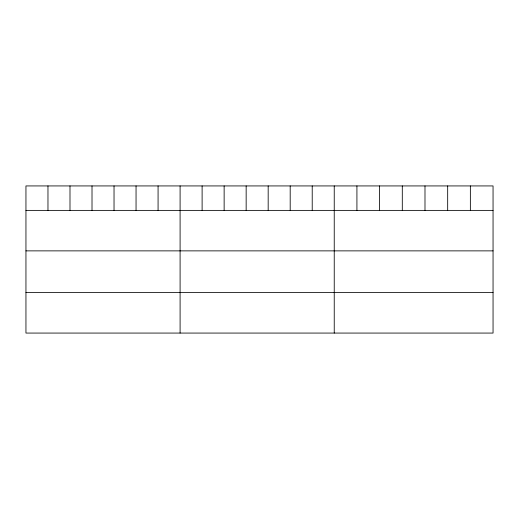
<?xml version="1.0" encoding="UTF-8"?>
<svg xmlns="http://www.w3.org/2000/svg" width="519" height="519" viewBox="0 0 519 519"><rect width="100%" height="100%" fill="white"/><g stroke="black" fill="none" stroke-linecap="round" stroke-linejoin="round"><path stroke-width="0.78" d="M493.05 210.383L493.05 333.068L25.95 333.068L25.95 185.932L493.05 185.932L493.05 210.383L25.95 210.383M25.95 250.872L493.05 250.872M25.95 292.58L493.05 292.58M470.363 185.932L470.363 210.383M447.676 185.932L447.676 210.383M424.99 185.932L424.99 210.383M402.296 185.932L402.296 210.383M379.61 185.932L379.61 210.383M356.923 185.932L356.923 210.383M334.236 185.932L334.236 333.068M312.217 185.932L312.217 210.383M290.192 185.932L290.192 210.383M268.174 185.932L268.174 210.383M246.155 185.932L246.155 210.383M224.137 185.932L224.137 210.383M202.112 185.932L202.112 210.383M180.093 185.932L180.093 333.068M158.074 185.932L158.074 210.383M136.049 185.932L136.049 210.383M114.031 185.932L114.031 210.383M92.012 185.932L92.012 210.383M69.994 185.932L69.994 210.383M47.969 185.932L47.969 210.383"/></g></svg>
